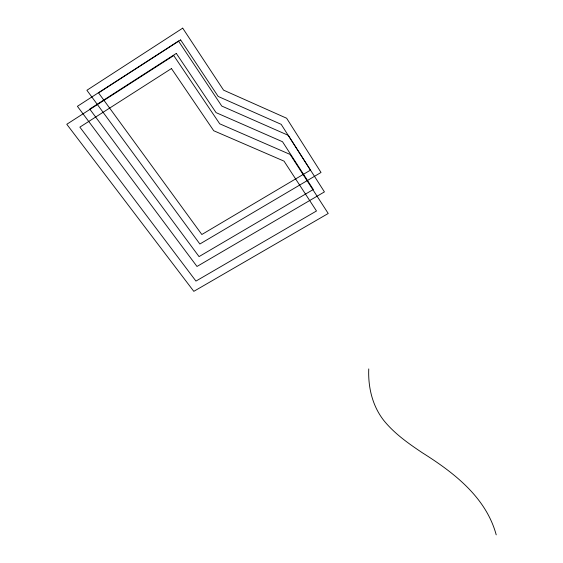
<?xml version="1.0" encoding="UTF-8"?>
<svg xmlns="http://www.w3.org/2000/svg" width="563" height="563" viewBox="0 0 563 563"><rect width="100%" height="100%" fill="white"/><g stroke="black" fill="none" stroke-linecap="round" stroke-linejoin="round"><path stroke-width="0.84" d="M496.214 534.85C486.059 497.305 453.827 472.589 422.447 452.842C408.506 443.524 394.557 433.728 383.903 420.596C372.396 406.022 367.998 387.245 368.758 368.927M182.715 28.15L86.899 90.263L199.865 244.004L321.016 172.475L286.637 118.237L223.574 90.15L182.715 28.15M178.485 41.057L77.405 106.316L196.994 266.468L324.429 191.899L288.291 135.352L221.759 106.048L178.485 41.057M180.632 39.91L98.553 92.895L201.843 234.504L310.445 170.146L281.169 124.339L218.184 96.449L180.632 39.91M176.303 53.408L89.735 109.06L199.049 256.601L313.31 189.492L282.52 141.735L216.079 112.642L176.303 53.408M173.735 55.54L66.786 124.275L193.806 291.345L328.222 213.483L290.135 154.438L219.732 123.811L173.735 55.54M171.455 68.552L79.869 127.139L195.952 281.085L316.49 210.984L284.026 161.131L213.722 130.736L171.455 68.552"/></g></svg>
